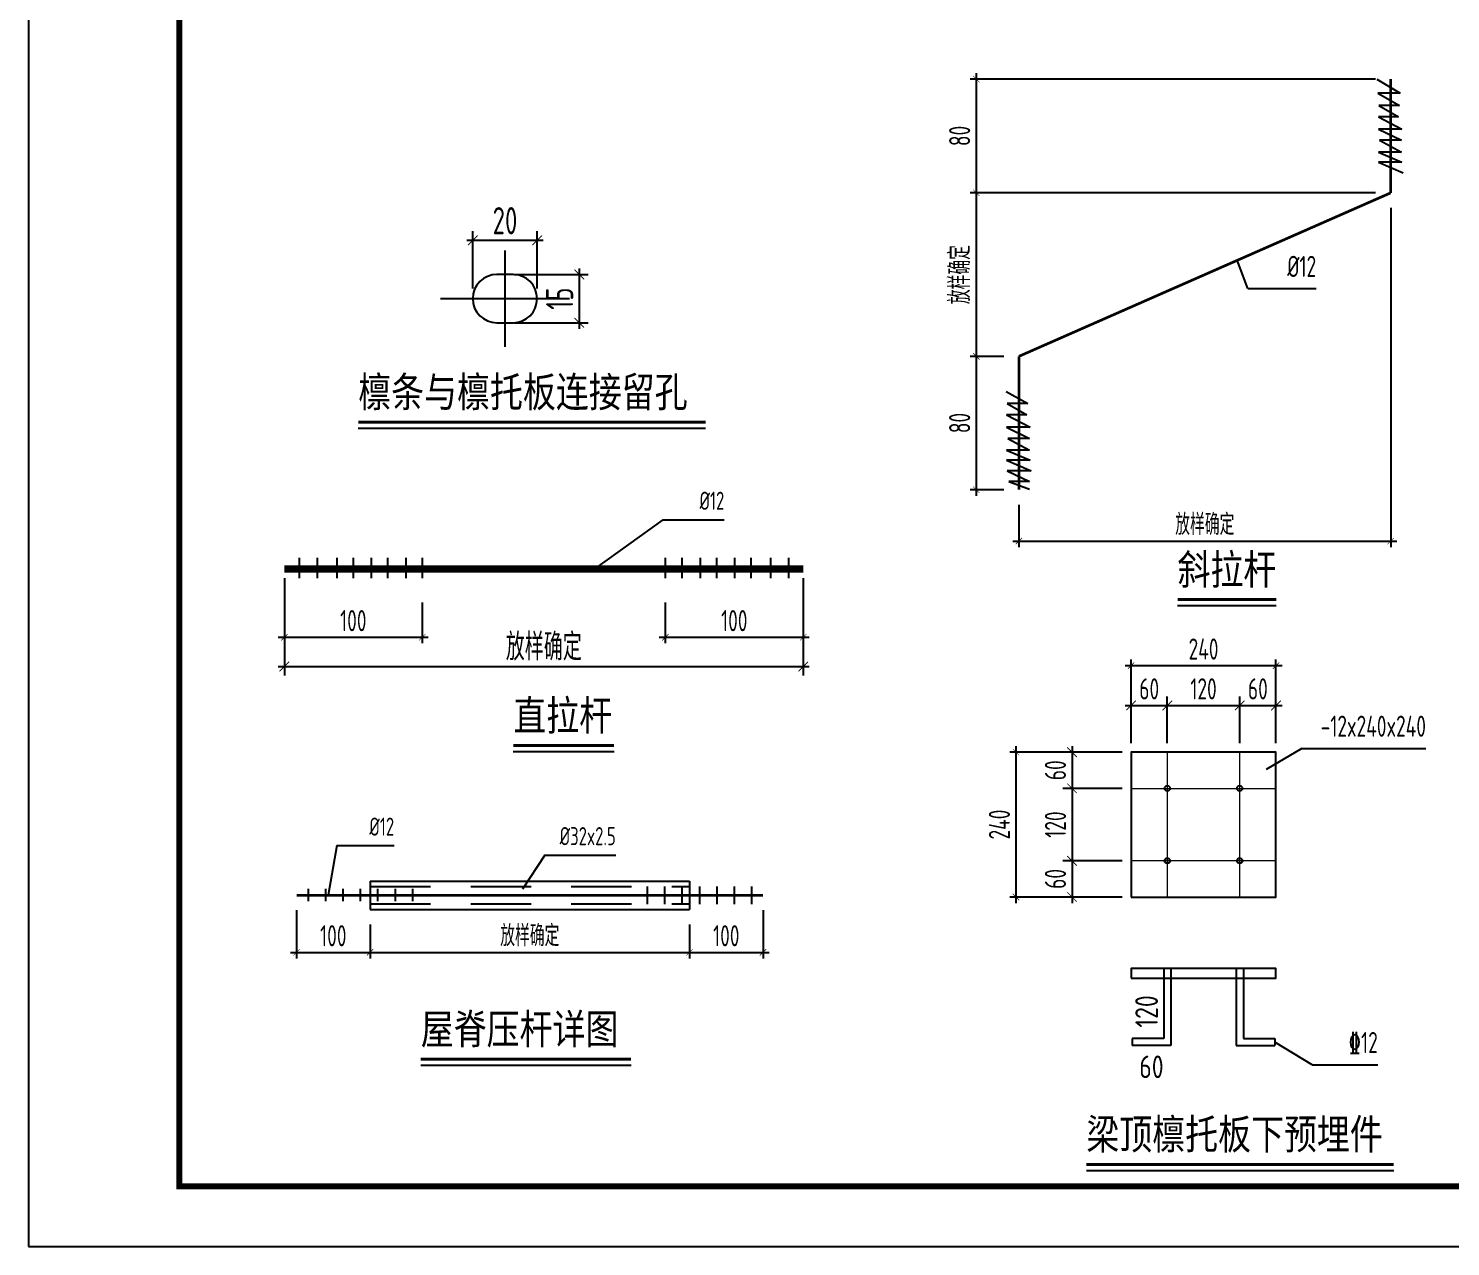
# Model space of a CAD drawing. Extents: x -159214 to 158333, y 7819 to 689505.
# Drawn here: x 24683 to 60020, y 7819 to 38088 of the extents above; entities that cross this region are included whole.
import ezdxf
from ezdxf.enums import TextEntityAlignment as Align

# ---------------------------------------------------------------- set-up
doc = ezdxf.new("R2010")
doc.units = 0
doc.header["$LTSCALE"] = 1000
doc.header["$PDMODE"] = 3
doc.linetypes.add('x', pattern=[5, 3, -2])
doc.linetypes.add('X1', pattern=[2.5, 1.5, -1])
doc.layers.get('0').update_dxf_attribs({"linetype": 'CONTINUOUS'})
doc.layers.get('Defpoints').update_dxf_attribs({"linetype": 'CONTINUOUS'})
for name, color, linetype in [('LT', 2, 'CONTINUOUS'), ('MOUNT', 3, 'CONTINUOUS'), ('PUB_DWGN', 7, 'CONTINUOUS'), ('PUB_TEXT', 7, 'CONTINUOUS'), ('PUB_TITLE', 4, 'CONTINUOUS'), ('S', 2, 'CONTINUOUS'), ('tu_kuang', 3, 'CONTINUOUS'), ('图名层', 7, 'CONTINUOUS'), ('建-轴-标注', 3, 'CONTINUOUS'), ('邓-DIM', 3, 'CONTINUOUS'), ('邓-TEXT', 7, 'CONTINUOUS')]:
    doc.layers.add(name, color=color, linetype=linetype)
doc.layers.add('填充', color=8, linetype='CONTINUOUS', lineweight=9)
doc.styles.add('-GBCBIGGBENOR', font='GBENOR.shx', dxfattribs={"bigfont": 'GBCBIG.shx'})
doc.styles.add('-黑体', font='SIMHEI.TTF')
doc.styles.add('HZTXT', font='romans', dxfattribs={"bigfont": 'hztxt'})
doc.styles.add('title_font', font='GBENOR.shx', dxfattribs={"bigfont": 'GBCBIG.shx'})
doc.styles.add('TSSD_Dimension', font='tssdeng.shx', dxfattribs={"width": 0.7, "bigfont": 'Hztxt.shx'})
doc.styles.add('TSSD_Label', font='tssdeng.shx', dxfattribs={"width": 0.7, "bigfont": 'Hztxt.shx'})
doc.dimstyles.new('TSSD_150', dxfattribs={"dimscale": 150, "dimtxt": 2.5, "dimasz": 1.5, "dimexe": 1.5, "dimexo": 1.5, "dimgap": 1, "dimtad": 1, "dimdec": 0, "dimzin": 0, "dimdsep": 46, "dimtxsty": 'TSSD_Dimension', "dimblk": 'ARCHTICK', "dimcen": 0, "dimdle": 1, "dimclrd": 3, "dimclre": 3, "dimclrt": 7, "dimadec": 0, "dimazin": 0, "dimtfac": 1, "dimtdec": 0, "dimtix": 1, "dimtmove": 2, "dimatfit": 3, "dimldrblk": 'ARCHTICK', "dimfxl": 1, "dimtolj": 1, "dimtzin": 0, "dimarcsym": 0})
doc.dimstyles.new('TSSD_150_150', dxfattribs={"dimtxt": 525, "dimasz": 150, "dimexe": 150, "dimexo": 375, "dimgap": 150, "dimtad": 1, "dimdec": 0, "dimzin": 0, "dimdsep": 46, "dimtxsty": 'TSSD_Dimension', "dimblk": 'ARCHTICK', "dimblk1": 'ARCHTICK', "dimblk2": 'ARCHTICK', "dimcen": 0, "dimdle": 150, "dimclrt": 7, "dimadec": 0, "dimazin": 0, "dimtfac": 1, "dimtdec": 0, "dimtix": 1, "dimtmove": 2, "dimatfit": 3, "dimfxl": 1, "dimtolj": 1, "dimtzin": 0, "dimarcsym": 0})
doc.dimstyles.new('TSSD_75_150', dxfattribs={"dimtxt": 525, "dimasz": 150, "dimexe": 150, "dimexo": 375, "dimgap": 150, "dimtad": 1, "dimdec": 0, "dimlfac": 0.5, "dimzin": 0, "dimdsep": 46, "dimtxsty": 'TSSD_Dimension', "dimblk": 'ARCHTICK', "dimblk1": 'ARCHTICK', "dimblk2": 'ARCHTICK', "dimcen": 0, "dimdle": 150, "dimclrt": 7, "dimadec": 0, "dimazin": 0, "dimtfac": 1, "dimtdec": 0, "dimtix": 1, "dimtmove": 2, "dimatfit": 3, "dimfxl": 1, "dimtolj": 1, "dimtzin": 0, "dimarcsym": 0})

# ---------------------------------------------------------------- blocks, each defined once
blk = doc.blocks.new('_ArchTick')
at = {"color": 0, "linetype": 'ByBlock', "const_width": 0.1}
blk.add_lwpolyline([(-0.53, -0.53), (0.53, 0.53)], dxfattribs=at)
blk = doc.blocks.new('*D20')
at = {"layer": 'Defpoints', "color": 0}
for p in [(37324, 32824), (35724, 31400), (37324, 31400)]:
    blk.add_point(p, dxfattribs=at)
at = {"layer": '建-轴-标注', "color": 3, "lineweight": -2}
for p, q in [((35724, 31625), (35724, 33049)), ((37324, 31625), (37324, 33049)), ((35574, 32824), (37474, 32824))]:
    blk.add_line(p, q, dxfattribs=at)
at = {"layer": '建-轴-标注', "color": 3, "lineweight": -2, "xscale": 225, "yscale": 225, "zscale": 225, "rotation": 180}
blk.add_blockref('_ArchTick', (35724, 32824), dxfattribs=at)
at = {"layer": '建-轴-标注', "color": 3, "lineweight": -2, "xscale": 225, "yscale": 225, "zscale": 225}
blk.add_blockref('_ArchTick', (37324, 32824), dxfattribs=at)
at = {"layer": '建-轴-标注', "color": 7, "insert": (36524, 33311), "char_height": 675, "attachment_point": 5, "style": 'TSSD_Dimension'}
blk.add_mtext('\\A1;20', dxfattribs=at)
blk = doc.blocks.new('*D21')
at = {"layer": 'Defpoints', "color": 0}
for p in [(36524, 31974), (36524, 30774), (38370, 30774)]:
    blk.add_point(p, dxfattribs=at)
at = {"layer": '建-轴-标注', "color": 3, "lineweight": -2}
for p, q in [((36749, 31974), (38595, 31974)), ((38370, 32124), (38370, 30624)), ((36749, 30774), (38595, 30774))]:
    blk.add_line(p, q, dxfattribs=at)
at = {"layer": '建-轴-标注', "color": 3, "lineweight": -2, "xscale": 225, "yscale": 225, "zscale": 225}
for p, rotation in [((38370, 31974), 90), ((38370, 30774), 270)]:
    blk.add_blockref('_ArchTick', p, dxfattribs=dict(at, rotation=rotation))
at = {"layer": '建-轴-标注', "color": 7, "insert": (37882, 31374), "char_height": 675, "attachment_point": 5, "rotation": 90, "style": 'TSSD_Dimension'}
blk.add_mtext('\\A1;15', dxfattribs=at)
blk = doc.blocks.new('*D22')
at = {"layer": 'Defpoints', "color": 0}
for p in [(31344, 16549), (33172, 16197), (33172, 15130)]:
    blk.add_point(p, dxfattribs=at)
at = {"layer": '邓-DIM', "color": 0, "lineweight": -2}
for p, q in [((31344, 16174), (31344, 14980)), ((33172, 15822), (33172, 14980)), ((31194, 15130), (33322, 15130))]:
    blk.add_line(p, q, dxfattribs=at)
at = {"layer": '邓-DIM', "color": 0, "lineweight": -2, "xscale": 150, "yscale": 150, "zscale": 150, "rotation": 180}
blk.add_blockref('_ArchTick', (31344, 15130), dxfattribs=at)
at = {"layer": '邓-DIM', "color": 0, "lineweight": -2, "xscale": 150, "yscale": 150, "zscale": 150}
blk.add_blockref('_ArchTick', (33172, 15130), dxfattribs=at)
at = {"layer": '邓-DIM', "color": 7, "insert": (32258, 15543), "char_height": 525, "attachment_point": 5, "style": 'TSSD_Dimension'}
blk.add_mtext('\\A1;100', dxfattribs=at)
blk = doc.blocks.new('*D23')
at = {"layer": 'Defpoints', "color": 0}
for p in [(33172, 16197), (41110, 16197), (41110, 15130)]:
    blk.add_point(p, dxfattribs=at)
at = {"layer": '邓-DIM', "color": 0, "lineweight": -2}
for p, q in [((33172, 15822), (33172, 14980)), ((41110, 15822), (41110, 14980)), ((33022, 15130), (41260, 15130))]:
    blk.add_line(p, q, dxfattribs=at)
at = {"layer": '邓-DIM', "color": 0, "lineweight": -2, "xscale": 150, "yscale": 150, "zscale": 150, "rotation": 180}
blk.add_blockref('_ArchTick', (33172, 15130), dxfattribs=at)
at = {"layer": '邓-DIM', "color": 0, "lineweight": -2, "xscale": 150, "yscale": 150, "zscale": 150}
blk.add_blockref('_ArchTick', (41110, 15130), dxfattribs=at)
at = {"layer": '邓-DIM', "color": 7, "insert": (37141, 15543), "char_height": 525, "attachment_point": 5, "style": 'TSSD_Dimension'}
blk.add_mtext('\\A1;放样确定', dxfattribs=at)
blk = doc.blocks.new('*D24')
at = {"layer": 'Defpoints', "color": 0}
for p in [(42937, 16549), (41110, 16197), (42937, 15130)]:
    blk.add_point(p, dxfattribs=at)
at = {"layer": '邓-DIM', "color": 0, "lineweight": -2}
for p, q in [((42937, 16174), (42937, 14980)), ((41110, 15822), (41110, 14980)), ((40960, 15130), (43087, 15130))]:
    blk.add_line(p, q, dxfattribs=at)
at = {"layer": '邓-DIM', "color": 0, "lineweight": -2, "xscale": 150, "yscale": 150, "zscale": 150, "rotation": 180}
blk.add_blockref('_ArchTick', (41110, 15130), dxfattribs=at)
at = {"layer": '邓-DIM', "color": 0, "lineweight": -2, "xscale": 150, "yscale": 150, "zscale": 150}
blk.add_blockref('_ArchTick', (42937, 15130), dxfattribs=at)
at = {"layer": '邓-DIM', "color": 7, "insert": (42023, 15543), "char_height": 525, "attachment_point": 5, "style": 'TSSD_Dimension'}
blk.add_mtext('\\A1;100', dxfattribs=at)
blk = doc.blocks.new('*D25')
at = {"layer": 'Defpoints', "color": 0}
for p in [(31042, 24654), (43935, 24654), (43935, 22232)]:
    blk.add_point(p, dxfattribs=at)
at = {"layer": '建-轴-标注', "color": 3, "lineweight": -2}
for p, q in [((31042, 24429), (31042, 22007)), ((43935, 24429), (43935, 22007)), ((30892, 22232), (44085, 22232))]:
    blk.add_line(p, q, dxfattribs=at)
at = {"layer": '建-轴-标注', "color": 3, "lineweight": -2, "xscale": 225, "yscale": 225, "zscale": 225, "rotation": 180}
blk.add_blockref('_ArchTick', (31042, 22232), dxfattribs=at)
at = {"layer": '建-轴-标注', "color": 3, "lineweight": -2, "xscale": 225, "yscale": 225, "zscale": 225}
blk.add_blockref('_ArchTick', (43935, 22232), dxfattribs=at)
at = {"layer": '建-轴-标注', "color": 7, "insert": (37489, 22719), "char_height": 675, "attachment_point": 5, "style": 'TSSD_Dimension'}
blk.add_mtext('\\A1;放样确定', dxfattribs=at)
blk = doc.blocks.new('*D26')
at = {"layer": 'Defpoints', "color": 0}
for p in [(58533, 36831), (48235, 34003), (58533, 34003)]:
    blk.add_point(p, dxfattribs=at)
at = {"layer": '邓-DIM', "color": 0, "lineweight": -2}
for p, q in [((58158, 36831), (48085, 36831)), ((48235, 36981), (48235, 33853)), ((58158, 34003), (48085, 34003))]:
    blk.add_line(p, q, dxfattribs=at)
at = {"layer": '邓-DIM', "color": 0, "lineweight": -2, "xscale": 150, "yscale": 150, "zscale": 150}
for p, rotation in [((48235, 36831), 90), ((48235, 34003), 270)]:
    blk.add_blockref('_ArchTick', p, dxfattribs=dict(at, rotation=rotation))
at = {"layer": '邓-DIM', "color": 7, "insert": (47822, 35417), "char_height": 525, "attachment_point": 5, "rotation": 90, "style": 'TSSD_Dimension'}
blk.add_mtext('\\A1;80', dxfattribs=at)
blk = doc.blocks.new('*D27')
at = {"layer": 'Defpoints', "color": 0}
for p in [(58533, 34003), (48235, 29940), (49295, 29940)]:
    blk.add_point(p, dxfattribs=at)
at = {"layer": '邓-DIM', "color": 0, "lineweight": -2}
for p, q in [((58158, 34003), (48085, 34003)), ((48235, 34153), (48235, 29790)), ((48920, 29940), (48085, 29940))]:
    blk.add_line(p, q, dxfattribs=at)
at = {"layer": '邓-DIM', "color": 0, "lineweight": -2, "xscale": 150, "yscale": 150, "zscale": 150}
for p, rotation in [((48235, 34003), 90), ((48235, 29940), 270)]:
    blk.add_blockref('_ArchTick', p, dxfattribs=dict(at, rotation=rotation))
at = {"layer": '邓-DIM', "color": 7, "insert": (47822, 31972), "char_height": 525, "attachment_point": 5, "rotation": 90, "style": 'TSSD_Dimension'}
blk.add_mtext('\\A1;放样确定', dxfattribs=at)
blk = doc.blocks.new('*D28')
at = {"layer": 'Defpoints', "color": 0}
for p in [(49295, 29940), (48235, 26625), (49295, 26625)]:
    blk.add_point(p, dxfattribs=at)
at = {"layer": '邓-DIM', "color": 0, "lineweight": -2}
for p, q in [((48235, 30090), (48235, 26475)), ((48920, 29940), (48085, 29940)), ((48920, 26625), (48085, 26625))]:
    blk.add_line(p, q, dxfattribs=at)
at = {"layer": '邓-DIM', "color": 0, "lineweight": -2, "xscale": 150, "yscale": 150, "zscale": 150}
for p, rotation in [((48235, 29940), 90), ((48235, 26625), 270)]:
    blk.add_blockref('_ArchTick', p, dxfattribs=dict(at, rotation=rotation))
at = {"layer": '邓-DIM', "color": 7, "insert": (47822, 28283), "char_height": 525, "attachment_point": 5, "rotation": 90, "style": 'TSSD_Dimension'}
blk.add_mtext('\\A1;80', dxfattribs=at)
blk = doc.blocks.new('*D29')
at = {"layer": 'Defpoints', "color": 0}
for p in [(58533, 34003), (49295, 26625), (58533, 25349)]:
    blk.add_point(p, dxfattribs=at)
at = {"layer": '邓-DIM', "color": 0, "lineweight": -2}
for p, q in [((58533, 33628), (58533, 25199)), ((49295, 26250), (49295, 25199)), ((49145, 25349), (58683, 25349))]:
    blk.add_line(p, q, dxfattribs=at)
at = {"layer": '邓-DIM', "color": 0, "lineweight": -2, "xscale": 150, "yscale": 150, "zscale": 150, "rotation": 180}
blk.add_blockref('_ArchTick', (49295, 25349), dxfattribs=at)
at = {"layer": '邓-DIM', "color": 0, "lineweight": -2, "xscale": 150, "yscale": 150, "zscale": 150}
blk.add_blockref('_ArchTick', (58533, 25349), dxfattribs=at)
at = {"layer": '邓-DIM', "color": 7, "insert": (53914, 25762), "char_height": 525, "attachment_point": 5, "style": 'TSSD_Dimension'}
blk.add_mtext('\\A1;放样确定', dxfattribs=at)
blk = doc.blocks.new('*D30')
at = {"layer": 'Defpoints', "color": 0}
for p in [(52982, 21265), (52082, 20105), (52982, 20105)]:
    blk.add_point(p, dxfattribs=at)
at = {"layer": '建-轴-标注', "color": 3, "lineweight": -2}
for p, q in [((51932, 21265), (53132, 21265)), ((52082, 20330), (52082, 21490)), ((52982, 20330), (52982, 21490))]:
    blk.add_line(p, q, dxfattribs=at)
at = {"layer": '建-轴-标注', "color": 3, "lineweight": -2, "xscale": 225, "yscale": 225, "zscale": 225, "rotation": 180}
blk.add_blockref('_ArchTick', (52082, 21265), dxfattribs=at)
at = {"layer": '建-轴-标注', "color": 3, "lineweight": -2, "xscale": 225, "yscale": 225, "zscale": 225}
blk.add_blockref('_ArchTick', (52982, 21265), dxfattribs=at)
at = {"layer": '建-轴-标注', "color": 7, "insert": (52532, 21677), "char_height": 525, "attachment_point": 5, "style": 'TSSD_Dimension'}
blk.add_mtext('\\A1;60', dxfattribs=at)
blk = doc.blocks.new('*D31')
at = {"layer": 'Defpoints', "color": 0}
for p in [(54782, 21265), (52982, 20105), (54782, 20105)]:
    blk.add_point(p, dxfattribs=at)
at = {"layer": '建-轴-标注', "color": 3, "lineweight": -2}
for p, q in [((52832, 21265), (54932, 21265)), ((52982, 20330), (52982, 21490)), ((54782, 20330), (54782, 21490))]:
    blk.add_line(p, q, dxfattribs=at)
at = {"layer": '建-轴-标注', "color": 3, "lineweight": -2, "xscale": 225, "yscale": 225, "zscale": 225, "rotation": 180}
blk.add_blockref('_ArchTick', (52982, 21265), dxfattribs=at)
at = {"layer": '建-轴-标注', "color": 3, "lineweight": -2, "xscale": 225, "yscale": 225, "zscale": 225}
blk.add_blockref('_ArchTick', (54782, 21265), dxfattribs=at)
at = {"layer": '建-轴-标注', "color": 7, "insert": (53882, 21677), "char_height": 525, "attachment_point": 5, "style": 'TSSD_Dimension'}
blk.add_mtext('\\A1;120', dxfattribs=at)
blk = doc.blocks.new('*D32')
at = {"layer": 'Defpoints', "color": 0}
for p in [(55682, 21265), (54782, 20105), (55682, 20105)]:
    blk.add_point(p, dxfattribs=at)
at = {"layer": '建-轴-标注', "color": 3, "lineweight": -2}
for p, q in [((54632, 21265), (55832, 21265)), ((54782, 20330), (54782, 21490)), ((55682, 20330), (55682, 21490))]:
    blk.add_line(p, q, dxfattribs=at)
at = {"layer": '建-轴-标注', "color": 3, "lineweight": -2, "xscale": 225, "yscale": 225, "zscale": 225, "rotation": 180}
blk.add_blockref('_ArchTick', (54782, 21265), dxfattribs=at)
at = {"layer": '建-轴-标注', "color": 3, "lineweight": -2, "xscale": 225, "yscale": 225, "zscale": 225}
blk.add_blockref('_ArchTick', (55682, 21265), dxfattribs=at)
at = {"layer": '建-轴-标注', "color": 7, "insert": (55232, 21677), "char_height": 525, "attachment_point": 5, "style": 'TSSD_Dimension'}
blk.add_mtext('\\A1;60', dxfattribs=at)
blk = doc.blocks.new('*D33')
at = {"layer": 'Defpoints', "color": 0}
for p in [(52082, 20105), (50614, 19205), (52082, 19205)]:
    blk.add_point(p, dxfattribs=at)
at = {"layer": '建-轴-标注', "color": 3, "lineweight": -2}
for p, q in [((50614, 20255), (50614, 19055)), ((51857, 20105), (50389, 20105)), ((51857, 19205), (50389, 19205))]:
    blk.add_line(p, q, dxfattribs=at)
at = {"layer": '建-轴-标注', "color": 3, "lineweight": -2, "xscale": 225, "yscale": 225, "zscale": 225}
for p, rotation in [((50614, 20105), 90), ((50614, 19205), 270)]:
    blk.add_blockref('_ArchTick', p, dxfattribs=dict(at, rotation=rotation))
at = {"layer": '建-轴-标注', "color": 7, "insert": (50202, 19655), "char_height": 525, "attachment_point": 5, "rotation": 90, "style": 'TSSD_Dimension'}
blk.add_mtext('\\A1;60', dxfattribs=at)
blk = doc.blocks.new('*D34')
at = {"layer": 'Defpoints', "color": 0}
for p in [(52082, 19205), (50614, 17405), (52082, 17405)]:
    blk.add_point(p, dxfattribs=at)
at = {"layer": '建-轴-标注', "color": 3, "lineweight": -2}
for p, q in [((51857, 19205), (50389, 19205)), ((50614, 19355), (50614, 17255)), ((51857, 17405), (50389, 17405))]:
    blk.add_line(p, q, dxfattribs=at)
at = {"layer": '建-轴-标注', "color": 3, "lineweight": -2, "xscale": 225, "yscale": 225, "zscale": 225}
for p, rotation in [((50614, 19205), 90), ((50614, 17405), 270)]:
    blk.add_blockref('_ArchTick', p, dxfattribs=dict(at, rotation=rotation))
at = {"layer": '建-轴-标注', "color": 7, "insert": (50202, 18305), "char_height": 525, "attachment_point": 5, "rotation": 90, "style": 'TSSD_Dimension'}
blk.add_mtext('\\A1;120', dxfattribs=at)
blk = doc.blocks.new('*D35')
at = {"layer": 'Defpoints', "color": 0}
for p in [(52082, 17405), (50614, 16505), (52082, 16505)]:
    blk.add_point(p, dxfattribs=at)
at = {"layer": '建-轴-标注', "color": 3, "lineweight": -2}
for p, q in [((51857, 17405), (50389, 17405)), ((50614, 17555), (50614, 16355)), ((51857, 16505), (50389, 16505))]:
    blk.add_line(p, q, dxfattribs=at)
at = {"layer": '建-轴-标注', "color": 3, "lineweight": -2, "xscale": 225, "yscale": 225, "zscale": 225}
for p, rotation in [((50614, 17405), 90), ((50614, 16505), 270)]:
    blk.add_blockref('_ArchTick', p, dxfattribs=dict(at, rotation=rotation))
at = {"layer": '建-轴-标注', "color": 7, "insert": (50202, 16955), "char_height": 525, "attachment_point": 5, "rotation": 90, "style": 'TSSD_Dimension'}
blk.add_mtext('\\A1;60', dxfattribs=at)
blk = doc.blocks.new('结构A2+0.5')
at = {"layer": 'PUB_TITLE'}
blk.add_lwpolyline([(0, -63000), (133650, -63000), (133650, 0), (0, 0)], close=True, dxfattribs=at)
at = {"layer": 'PUB_TITLE', "const_width": 150}
blk.add_lwpolyline([(3750, -61500), (132150, -61500), (132150, -1500), (3750, -1500)], close=True, dxfattribs=at)
at = {"layer": 'MOUNT', "color": 4, "style": 'HZTXT'}
blk.add_attdef('00', (130703, -60956), '', height=330, dxfattribs=at)
at = {"layer": 'PUB_DWGN', "style": 'title_font'}
for tag, height, p in [('工程名称1', 900, (127304, -45157)), ('工程名称2', 900, (127304, -46498)), ('图号', 600, (127304, -61007))]:
    blk.add_attdef(tag, text='', height=height, dxfattribs=at).set_placement(p, align=Align.CENTER)
at = {"layer": 'PUB_TEXT', "style": '-GBCBIGGBENOR'}
for tag, height, p in [('图名1', 849, (127304, -51263)), ('图名2', 849, (127373, -52205)), ('日期', 600, (124615, -58935)), ('比例', 600, (129973, -58904))]:
    blk.add_attdef(tag, text='', height=height, dxfattribs=at).set_placement(p, align=Align.CENTER)
blk = doc.blocks.new('*D89')
at = {"layer": 'Defpoints', "color": 0}
for p in [(31042, 24429), (34469, 24202), (34469, 22959)]:
    blk.add_point(p, dxfattribs=at)
at = {"layer": '邓-DIM', "color": 0, "lineweight": -2}
for p, q in [((31042, 24054), (31042, 22809)), ((34469, 23827), (34469, 22809)), ((30892, 22959), (34619, 22959))]:
    blk.add_line(p, q, dxfattribs=at)
at = {"layer": '邓-DIM', "color": 0, "lineweight": -2, "xscale": 150, "yscale": 150, "zscale": 150, "rotation": 180}
blk.add_blockref('_ArchTick', (31042, 22959), dxfattribs=at)
at = {"layer": '邓-DIM', "color": 0, "lineweight": -2, "xscale": 150, "yscale": 150, "zscale": 150}
blk.add_blockref('_ArchTick', (34469, 22959), dxfattribs=at)
at = {"layer": '邓-DIM', "color": 7, "insert": (32755, 23372), "char_height": 525, "attachment_point": 5, "style": 'TSSD_Dimension'}
blk.add_mtext('\\A1;100', dxfattribs=at)
blk = doc.blocks.new('*D90')
at = {"layer": 'Defpoints', "color": 0}
for p in [(40508, 24202), (43935, 24202), (43935, 22959)]:
    blk.add_point(p, dxfattribs=at)
at = {"layer": '邓-DIM', "color": 0, "lineweight": -2}
for p, q in [((40508, 23827), (40508, 22809)), ((43935, 23827), (43935, 22809)), ((40358, 22959), (44085, 22959))]:
    blk.add_line(p, q, dxfattribs=at)
at = {"layer": '邓-DIM', "color": 0, "lineweight": -2, "xscale": 150, "yscale": 150, "zscale": 150, "rotation": 180}
blk.add_blockref('_ArchTick', (40508, 22959), dxfattribs=at)
at = {"layer": '邓-DIM', "color": 0, "lineweight": -2, "xscale": 150, "yscale": 150, "zscale": 150}
blk.add_blockref('_ArchTick', (43935, 22959), dxfattribs=at)
at = {"layer": '邓-DIM', "color": 7, "insert": (42222, 23372), "char_height": 525, "attachment_point": 5, "style": 'TSSD_Dimension'}
blk.add_mtext('\\A1;100', dxfattribs=at)
blk = doc.blocks.new('*D238')
at = {"layer": 'Defpoints', "color": 0}
for p in [(49223, 20105), (52082, 20105), (52082, 16505)]:
    blk.add_point(p, dxfattribs=at)
at = {"layer": '邓-DIM', "color": 0, "lineweight": -2}
for p, q in [((49223, 16355), (49223, 20255)), ((51707, 20105), (49073, 20105)), ((51707, 16505), (49073, 16505))]:
    blk.add_line(p, q, dxfattribs=at)
at = {"layer": '邓-DIM', "color": 0, "lineweight": -2, "xscale": 150, "yscale": 150, "zscale": 150}
for p, rotation in [((49223, 20105), 90), ((49223, 16505), 270)]:
    blk.add_blockref('_ArchTick', p, dxfattribs=dict(at, rotation=rotation))
at = {"layer": '邓-DIM', "color": 7, "insert": (48810, 18305), "char_height": 525, "attachment_point": 5, "rotation": 90, "style": 'TSSD_Dimension'}
blk.add_mtext('\\A1;240', dxfattribs=at)
blk = doc.blocks.new('*D239')
at = {"layer": 'Defpoints', "color": 0}
for p in [(55682, 22255), (52082, 20105), (55682, 20105)]:
    blk.add_point(p, dxfattribs=at)
at = {"layer": '邓-DIM', "color": 0, "lineweight": -2}
for p, q in [((52082, 20480), (52082, 22405)), ((55682, 20480), (55682, 22405)), ((51932, 22255), (55832, 22255))]:
    blk.add_line(p, q, dxfattribs=at)
at = {"layer": '邓-DIM', "color": 0, "lineweight": -2, "xscale": 150, "yscale": 150, "zscale": 150, "rotation": 180}
blk.add_blockref('_ArchTick', (52082, 22255), dxfattribs=at)
at = {"layer": '邓-DIM', "color": 0, "lineweight": -2, "xscale": 150, "yscale": 150, "zscale": 150}
blk.add_blockref('_ArchTick', (55682, 22255), dxfattribs=at)
at = {"layer": '邓-DIM', "color": 7, "insert": (53882, 22667), "char_height": 525, "attachment_point": 5, "style": 'TSSD_Dimension'}
blk.add_mtext('\\A1;240', dxfattribs=at)

msp = doc.modelspace()

# ---------------------------------------------------------------- linework, layer by layer
at = {"layer": 'LT', "color": 253}
for p, q in [((36523.5, 32574.3), (36523.5, 30174.3)), ((34923.5, 31374.3), (38123.5, 31374.3))]:
    msp.add_line(p, q, dxfattribs=at)
at = {"layer": 'LT'}
for p, q in [((52891.7, 14731.3), (52891.7, 12991.3)), ((53071.7, 14731.3), (53071.7, 12811.3)), ((54691.7, 14731.3), (54691.7, 12811.3)), ((54871.7, 14731.3), (54871.7, 12991.3)), ((52891.7, 12991.3), (52111.7, 12991.3)), ((52111.7, 12991.3), (52111.7, 12811.3)), ((53071.7, 12811.3), (52111.7, 12811.3)), ((54691.7, 12811.3), (55651.7, 12811.3)), ((54871.7, 12991.3), (55651.7, 12991.3)), ((55651.7, 12991.3), (55651.7, 12811.3))]:
    msp.add_line(p, q, dxfattribs=at)
msp.add_lwpolyline([(36323.5, 31974.3, 1), (36323.5, 30774.3), (36723.5, 30774.3, 1), (36723.5, 31974.3)], format="xyb", close=True, dxfattribs=at)
for points in [[(52081.7, 16504.9), (55681.7, 16504.9), (55681.7, 20104.9), (52081.7, 20104.9)], [(52081.7, 14491.3), (55681.7, 14491.3), (55681.7, 14731.3), (52081.7, 14731.3)]]:
    msp.add_lwpolyline(points, close=True, dxfattribs=at)
for centre in [(52981.7, 19204.9), (54781.7, 19204.9), (52981.7, 17404.9), (54781.7, 17404.9)]:
    msp.add_circle(centre, 67.4, dxfattribs=at)
at = {"layer": 'S'}
for p, q in [((58184.8, 36830.8), (58769.6, 36478.6)), ((58212.7, 36478.6), (58755.7, 36172.5)), ((58769.6, 36478.6), (58212.7, 36478.6)), ((58240.5, 36172.5), (58727.8, 35894.3)), ((58755.7, 36172.5), (58240.5, 36172.5)), ((58226.6, 35894.3), (58811.4, 35588.3)), ((58727.8, 35894.3), (58226.6, 35894.3)), ((58226.6, 35588.3), (58797.4, 35310.1)), ((58811.4, 35588.3), (58226.6, 35588.3)), ((58226.6, 35017.9), (58811.4, 34767.5)), ((58797.4, 35017.9), (58226.6, 35017.9)), ((58254.5, 35310.1), (58797.4, 35017.9)), ((58797.4, 35310.1), (58254.5, 35310.1)), ((58226.6, 34767.5), (58839.2, 34503.2)), ((58811.4, 34767.5), (58226.6, 34767.5)), ((48975.6, 29070.4), (49518.5, 28764.4)), ((49003.4, 28764.4), (49490.7, 28486.2)), ((49518.5, 28764.4), (49003.4, 28764.4)), ((48989.5, 28486.2), (49574.2, 28180.1)), ((49490.7, 28486.2), (48989.5, 28486.2)), ((48989.5, 28180.1), (49560.3, 27901.9)), ((49574.2, 28180.1), (48989.5, 28180.1)), ((48989.5, 27609.8), (49574.2, 27359.4)), ((49560.3, 27609.8), (48989.5, 27609.8)), ((49017.3, 27901.9), (49560.3, 27609.8)), ((49560.3, 27901.9), (49017.3, 27901.9)), ((48989.5, 27359.4), (49602.1, 27095.1)), ((49574.2, 27359.4), (48989.5, 27359.4)), ((49003.4, 27095.1), (49560.3, 26830.8)), ((49602.1, 27095.1), (49003.4, 27095.1)), ((49560.3, 26830.8), (49045.2, 26830.8)), ((49045.2, 26830.8), (49560.3, 26636)), ((31409.1, 24929.9), (31409.1, 24426.7)), ((31856.1, 24929.9), (31856.1, 24426.7)), ((32342.3, 24929.9), (32342.3, 24426.7)), ((32750, 24929.9), (32750, 24426.7)), ((33197, 24929.9), (33197, 24426.7)), ((33604.6, 24929.9), (33604.6, 24426.7)), ((34061.1, 24929.9), (34061.1, 24426.7)), ((34468.7, 24929.9), (34468.7, 24426.7)), ((40508.3, 24929.9), (40508.3, 24426.7)), ((40916, 24929.9), (40916, 24426.7)), ((41372.4, 24929.9), (41372.4, 24426.7)), ((41780, 24929.9), (41780, 24426.7)), ((42227, 24929.9), (42227, 24426.7)), ((42634.7, 24929.9), (42634.7, 24426.7)), ((43120.9, 24929.9), (43120.9, 24426.7)), ((43567.9, 24929.9), (43567.9, 24426.7)), ((31629.3, 16709.8), (31629.3, 16401.1)), ((32062.1, 16709.8), (32062.1, 16401.1)), ((32494.8, 16709.8), (32494.8, 16401.1)), ((32927.5, 16709.8), (32927.5, 16401.1)), ((33171.5, 16902.3), (41109.6, 16902.3)), ((33171.5, 16902.3), (33171.5, 16196.9)), ((33360.2, 16709.8), (33360.2, 16401.1)), ((33793, 16709.8), (33793, 16401.1)), ((34225.7, 16709.8), (34225.7, 16401.1)), ((40055.4, 16768.3), (40055.4, 16330.9)), ((40488.1, 16768.3), (40488.1, 16330.9)), ((40920.9, 16768.3), (40920.9, 16330.9)), ((41109.6, 16902.3), (41109.6, 16196.9)), ((41353.6, 16768.3), (41353.6, 16330.9)), ((41786.3, 16768.3), (41786.3, 16330.9)), ((42219, 16768.3), (42219, 16330.9)), ((42651.8, 16768.3), (42651.8, 16330.9)), ((33171.5, 16196.9), (41109.6, 16196.9))]:
    msp.add_line(p, q, dxfattribs=at)
at = {"layer": 'S', "linetype": 'X1'}
for p, q in [((33171.5, 16765.9), (41109.6, 16765.9)), ((33171.5, 16333.2), (41109.6, 16333.2))]:
    msp.add_line(p, q, dxfattribs=at)
at = {"layer": 'S', "color": 4, "linetype": 'Continuous', "const_width": 67.5}
msp.add_lwpolyline([(58532.6, 34002.6), (49295.5, 29940.4)], dxfattribs=at)
at = {"layer": 'S'}
for points, const_width in [([(33400.7, 24654.2), (31041.6, 24654.2)], 180), ([(41576.3, 24654.2), (43935.4, 24654.2)], 180), ([(31344.2, 16548.8), (33171.5, 16548.8)], 67.5), ([(41109.6, 16548.8), (42936.9, 16548.8)], 67.5)]:
    msp.add_lwpolyline(points, dxfattribs=dict(at, const_width=const_width))
at = {"layer": 'S', "linetype": 'Continuous', "const_width": 180}
msp.add_lwpolyline([(32198.6, 24654.2), (41576.3, 24654.2)], dxfattribs=at)
at = {"layer": 'S', "linetype": 'x', "const_width": 67.5}
msp.add_lwpolyline([(33171.5, 16548.8), (41109.6, 16548.8)], dxfattribs=at)
at = {"layer": 'tu_kuang', "color": 4, "linetype": 'Continuous', "const_width": 67.5}
for points in [[(58532.6, 36830.8), (58532.6, 34002.6)], [(49295.5, 26624.9), (49295.5, 29940.4)]]:
    msp.add_lwpolyline(points, dxfattribs=at)
at = {"layer": '图名层', "const_width": 75}
for points in [[(32878.1, 28305.3), (41507.3, 28305.3)], [(53236.3, 23895.6), (55687.9, 23895.6)], [(36731.5, 20266.7), (39233.1, 20266.7)], [(34431.3, 12472.5), (39657.4, 12472.5)], [(50970.6, 9861.5), (58610, 9861.5)]]:
    msp.add_lwpolyline(points, dxfattribs=at)
at = {"layer": '图名层'}
for points in [[(32878.1, 28155.3), (41507.3, 28155.3)], [(53236.3, 23745.6), (55687.9, 23745.6)], [(36731.5, 20116.7), (39233.1, 20116.7)], [(34431.3, 12322.5), (39657.4, 12322.5)], [(50970.6, 9711.5), (58610, 9711.5)]]:
    msp.add_lwpolyline(points, dxfattribs=at)
at = {"layer": '填充', "lineweight": 0, "ltscale": 0.5}
for p, q in [((52981.7, 20104.9), (52981.7, 16504.9)), ((54781.7, 16504.9), (54781.7, 20104.9)), ((52081.7, 19204.9), (55681.7, 19204.9)), ((55681.7, 17404.9), (52081.7, 17404.9))]:
    msp.add_line(p, q, dxfattribs=at)
at = {"layer": '邓-TEXT'}
for p, q in [((54981.4, 31623.7), (54721.6, 32326.6)), ((54981.4, 31623.7), (56681.5, 31623.7)), ((40446.2, 25878.9), (38739.6, 24654.2)), ((40446.2, 25878.9), (41973.8, 25878.9)), ((56325.1, 20198.2), (55442, 19671.6)), ((56325.1, 20198.2), (59409.6, 20198.2)), ((32349.4, 17781.5), (32131.9, 16548.8)), ((32349.4, 17781.5), (33770, 17781.5)), ((37510.8, 17545), (36956.3, 16703.8)), ((37510.8, 17545), (39276.9, 17545)), ((56580.9, 12337.3), (55651.7, 12901.3)), ((56580.9, 12337.3), (58212.9, 12337.3))]:
    msp.add_line(p, q, dxfattribs=at)

# ---------------------------------------------------------------- block references
at = {"layer": '邓-DIM'}
msp.add_blockref('结构A2+0.5', (24682.6, 70818.8), dxfattribs=at)

# ---------------------------------------------------------------- texts
at = {"layer": '图名层', "style": '-黑体', "width": 0.8}
for s, p in [('檩条与檩托板连接留孔 ', (32878.1, 28455.3)), ('斜拉杆 ', (53236.3, 24045.6)), ('直拉杆 ', (36731.5, 20416.7)), ('屋脊压杆详图 ', (34431.3, 12622.5)), ('梁顶檩托板下预埋件', (50970.6, 10011.5))]:
    msp.add_text(s, height=750, dxfattribs=at).set_placement(p, align=Align.BOTTOM_LEFT)
at = {"layer": '建-轴-标注', "color": 7, "style": 'TSSD_Dimension', "width": 0.8}
msp.add_text('120', height=562.5, rotation=90, dxfattribs=at).set_placement((52749.2, 13261.1))
msp.add_text('60', height=562.5, dxfattribs=at).set_placement((52284.8, 12004.4))
at = {"layer": '邓-TEXT', "style": 'TSSD_Label', "width": 0.7}
for s, height, p in [('%%C12', 525, (56681.5, 31754.9)), ('%%C12', 450, (41973.8, 25991.4)), ('-12x240x240', 525, (59409.6, 20329.4)), ('%%C12', 450, (33770, 17894)), ('%%C32x2.5', 450, (39276.9, 17657.5)), ('\x8412', 525, (58212.9, 12468.6))]:
    msp.add_text(s, height=height, dxfattribs=at).set_placement(p, align=Align.BOTTOM_RIGHT)

# ---------------------------------------------------------------- dimensions: what is measured, and where the dimension line sits
at = {"layer": '建-轴-标注'}
for base, p1, p2, text, override, picture, middle in [((37323.5, 32823.7), (35723.5, 31400.3), (37323.5, 31400.3), '20', {"dimtxt": 4.5}, '*D20', (36523.5, 33311.2)), ((43935.4, 22231.9), (31041.6, 24654.2), (43935.4, 24654.2), '放样确定', {"dimtxt": 4.5}, '*D25', (37488.5, 22719.4)), ((52981.7, 21264.5), (52081.7, 20104.9), (52981.7, 20104.9), '60', {"dimtxt": 3.5}, '*D30', (52531.7, 21677)), ((54781.7, 21264.5), (52981.7, 20104.9), (54781.7, 20104.9), '120', {"dimtxt": 3.5}, '*D31', (53881.7, 21677)), ((55681.7, 21264.5), (54781.7, 20104.9), (55681.7, 20104.9), '60', {"dimtxt": 3.5}, '*D32', (55231.7, 21677))]:
    dim = msp.add_linear_dim(base=base, p1=p1, p2=p2, text=text, dimstyle='TSSD_150', override=override, dxfattribs=at)
    dim.commit()
    dim.dimension.update_dxf_attribs({"geometry": picture, "text_midpoint": middle})
for base, p1, p2, text, override, picture, middle in [((38369.7, 30774.3), (36523.5, 31974.3), (36523.5, 30774.3), '15', {"dimtxt": 4.5}, '*D21', (37882.2, 31374.3)), ((50614.4, 19204.9), (52081.7, 20104.9), (52081.7, 19204.9), '60', {"dimtxt": 3.5}, '*D33', (50201.9, 19654.9)), ((50614.4, 17404.9), (52081.7, 19204.9), (52081.7, 17404.9), '120', {"dimtxt": 3.5}, '*D34', (50201.9, 18304.9)), ((50614.4, 16504.9), (52081.7, 17404.9), (52081.7, 16504.9), '60', {"dimtxt": 3.5}, '*D35', (50201.9, 16954.9))]:
    dim = msp.add_linear_dim(base=base, p1=p1, p2=p2, angle=90, text=text, dimstyle='TSSD_150', override=override, dxfattribs=at)
    dim.commit()
    dim.dimension.update_dxf_attribs({"geometry": picture, "text_midpoint": middle})
at = {"layer": '邓-DIM'}
for base, p1, p2, text, dimstyle, picture, middle in [((48234.5, 34002.6), (58532.6, 36830.8), (58532.6, 34002.6), '80', 'TSSD_75_150', '*D26', (47822, 35416.7)), ((48234.5, 29940.4), (58532.6, 34002.6), (49295.5, 29940.4), '放样确定', 'TSSD_75_150', '*D27', (47822, 31971.5)), ((48234.5, 26624.9), (49295.5, 29940.4), (49295.5, 26624.9), '80', 'TSSD_75_150', '*D28', (47822, 28282.6)), ((49222.7, 20104.9), (52081.7, 16504.9), (52081.7, 20104.9), '240', 'TSSD_150_150', '*D238', (48810.2, 18304.9))]:
    dim = msp.add_linear_dim(base=base, p1=p1, p2=p2, angle=90, text=text, dimstyle=dimstyle, dxfattribs=at)
    dim.commit()
    dim.dimension.update_dxf_attribs({"geometry": picture, "text_midpoint": middle})
for base, p1, p2, text, dimstyle, picture, middle in [((58532.6, 25349.3), (49295.5, 26624.9), (58532.6, 34002.6), '放样确定', 'TSSD_75_150', '*D29', (53914, 25761.8)), ((34468.7, 22959.2), (31041.6, 24429.2), (34468.7, 24201.7), '100', 'TSSD_75_150', '*D89', (32755.1, 23371.7)), ((43935.4, 22959.2), (40508.3, 24201.7), (43935.4, 24201.7), '100', 'TSSD_75_150', '*D90', (42221.9, 23371.7)), ((55681.7, 22254.5), (52081.7, 20104.9), (55681.7, 20104.9), '240', 'TSSD_150_150', '*D239', (53881.7, 22667)), ((33171.5, 15130.2), (31344.2, 16548.8), (33171.5, 16196.9), '100', 'TSSD_75_150', '*D22', (32257.9, 15542.7)), ((42936.9, 15130.2), (41109.6, 16196.9), (42936.9, 16548.8), '100', 'TSSD_75_150', '*D24', (42023.2, 15542.7)), ((41109.6, 15130.2), (33171.5, 16196.9), (41109.6, 16196.9), '放样确定', 'TSSD_75_150', '*D23', (37140.6, 15542.7))]:
    dim = msp.add_linear_dim(base=base, p1=p1, p2=p2, text=text, dimstyle=dimstyle, dxfattribs=at)
    dim.commit()
    dim.dimension.update_dxf_attribs({"geometry": picture, "text_midpoint": middle})

doc.saveas('drawing.dxf')
